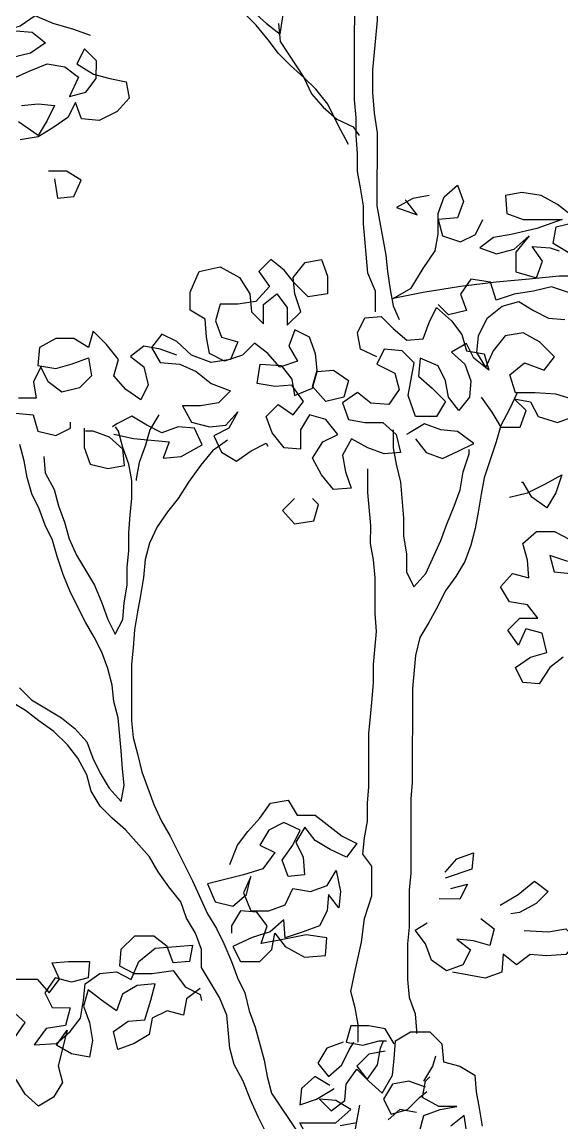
# Model space of a CAD drawing. Header units: millimetres. Extents: x 2002 to 2114, y 811 to 859.
# Drawn here: x 2027.756 to 2028.061, y 818.998 to 819.619 of the extents above; entities that cross this region are included whole.
import ezdxf

# ---------------------------------------------------------------- set-up
doc = ezdxf.new("R2010")
doc.units = ezdxf.units.MM
doc.header["$LTSCALE"] = 0.04
doc.layers.add('0_Architettonico', color=8, linetype='Continuous')

msp = doc.modelspace()

# ---------------------------------------------------------------- linework, layer by layer
at = {"layer": '0_Architettonico'}
for points in [[(2027.95559, 819.45554), (2027.9556, 819.46733), (2027.9514, 819.47743), (2027.9489, 819.50522), (2027.94891, 819.51532), (2027.94724, 819.52543), (2027.94556, 819.53469), (2027.94557, 819.54479), (2027.94474, 819.5549), (2027.94475, 819.565), (2027.94392, 819.5751), (2027.94399, 819.6593), (2027.94232, 819.6694), (2027.9398, 819.67866), (2027.93897, 819.68793), (2027.93729, 819.69719), (2027.93393, 819.70645), (2027.93309, 819.71066)], [(2027.94741, 819.71149), (2027.9474, 819.70139), (2027.94992, 819.69128), (2027.95243, 819.68202), (2027.95411, 819.67192), (2027.95494, 819.66013), (2027.95661, 819.6416), (2027.95658, 819.61971), (2027.95403, 819.59193), (2027.95402, 819.5793), (2027.95485, 819.56752), (2027.95653, 819.55657), (2027.95649, 819.51531), (2027.96152, 819.48753), (2027.96235, 819.47826), (2027.96402, 819.46816), (2027.9657, 819.4589), (2027.96906, 819.45132)], [(2027.94052, 819.54985), (2027.93464, 819.5608), (2027.92876, 819.57259), (2027.92203, 819.58102), (2027.9153, 819.58776), (2027.90773, 819.5945), (2027.901, 819.60124), (2027.89511, 819.60882), (2027.88839, 819.61725), (2027.88166, 819.62399), (2027.87409, 819.63073), (2027.86736, 819.63748), (2027.86147, 819.64506), (2027.88671, 819.62483), (2027.89428, 819.61809), (2027.90185, 819.61219), (2027.90355, 819.62313), (2027.90187, 819.63323), (2027.90104, 819.64334), (2027.90106, 819.66607), (2027.90023, 819.67365)], [(2027.79493, 819.61144), (2027.78567, 819.61482), (2027.77389, 819.6182), (2027.76379, 819.62242), (2027.75536, 819.61653), (2027.7461, 819.61401), (2027.73937, 819.62075)], [(2027.90102, 819.61808), (2027.90185, 819.60798), (2027.9153, 819.58776), (2027.9195, 819.57849), (2027.92623, 819.57091), (2027.9338, 819.56417), (2027.94306, 819.55995), (2027.94642, 819.55489)], [(2027.75283, 819.61401), (2027.76209, 819.61316), (2027.76967, 819.60726), (2027.76124, 819.60137), (2027.75029, 819.59885)], [(2027.75112, 819.58707), (2027.76039, 819.59127), (2027.7705, 819.59547), (2027.7806, 819.59377), (2027.78817, 819.58787), (2027.78311, 819.57693), (2027.79237, 819.57945), (2027.79827, 819.58702), (2027.79828, 819.59713), (2027.79155, 819.60387), (2027.78734, 819.59545), (2027.79659, 819.58955), (2027.80585, 819.58702), (2027.81511, 819.58532), (2027.81679, 819.57606), (2027.81004, 819.56849), (2027.79994, 819.56345), (2027.78983, 819.5643), (2027.78647, 819.57356), (2027.78226, 819.56515), (2027.77383, 819.55926), (2027.76541, 819.55422), (2027.7553, 819.55254)], [(2027.75616, 819.57191), (2027.76542, 819.57274), (2027.77468, 819.57189), (2027.77047, 819.56347), (2027.76541, 819.55506), (2027.75447, 819.56265)], [(2027.77465, 819.53064), (2027.77632, 819.51969), (2027.78558, 819.52052), (2027.7898, 819.52978), (2027.78139, 819.53484), (2027.77128, 819.53485)], [(2028.08106, 819.47563), (2028.05917, 819.47565), (2028.04233, 819.47398), (2028.0238, 819.47231), (2028.0036, 819.46981), (2027.98254, 819.46646), (2027.9657, 819.46311), (2027.97581, 819.46899), (2027.98256, 819.47993), (2027.9893, 819.49003), (2027.99099, 819.49929), (2027.991, 819.51107), (2027.99438, 819.52033), (2028.00196, 819.52706), (2028.00532, 819.5178), (2028.00195, 819.50854), (2027.991, 819.50771), (2027.99352, 819.49844), (2028.00362, 819.49506), (2028.01204, 819.49927), (2028.01626, 819.50768)], [(2028.06594, 819.51016), (2028.05836, 819.51606), (2028.04911, 819.52112), (2028.03816, 819.52282), (2028.0289, 819.52114), (2028.02973, 819.51104), (2028.03899, 819.50766), (2028.06088, 819.50764), (2028.04656, 819.5026), (2028.03225, 819.49925), (2028.02214, 819.49757), (2028.01456, 819.49169), (2028.02382, 819.48831), (2028.03392, 819.49083), (2028.04235, 819.4984), (2028.03476, 819.48914), (2028.03475, 819.4782), (2028.04654, 819.47482), (2028.04991, 819.48408), (2028.04403, 819.4925), (2028.05413, 819.49165), (2028.05918, 819.48996)], [(2027.98596, 819.52118), (2027.9767, 819.51951), (2027.96743, 819.51446), (2027.97922, 819.51024), (2027.97333, 819.51782), (2027.97249, 819.51867)], [(2028.06423, 819.48912), (2028.05582, 819.49418), (2028.05751, 819.50343), (2028.06762, 819.50595)], [(2027.95641, 819.43028), (2027.94715, 819.4345), (2027.94548, 819.44376), (2027.9497, 819.45218), (2027.95896, 819.45301), (2027.96569, 819.44627), (2027.97326, 819.43953), (2027.98252, 819.44036), (2027.9859, 819.44962), (2027.99011, 819.45803), (2027.99853, 819.45045), (2028.00441, 819.44286), (2028.00693, 819.4336), (2028.01703, 819.43191), (2028.01955, 819.42264), (2028.01114, 819.42939), (2028.00693, 819.43781), (2027.99851, 819.43277), (2028.00608, 819.42602), (2028.00944, 819.41676), (2028.00859, 819.4075), (2028.00269, 819.39993), (2027.9968, 819.40751), (2027.99513, 819.41677), (2027.99093, 819.4252), (2027.98083, 819.42942), (2027.97998, 819.41931), (2027.98755, 819.41257), (2027.99512, 819.40499), (2027.99006, 819.39657), (2027.97827, 819.39658), (2027.97407, 819.40837), (2027.97746, 819.42689), (2027.97073, 819.43363), (2027.96063, 819.43449), (2027.95641, 819.42607), (2027.96651, 819.42101), (2027.96902, 819.41175), (2027.96312, 819.40333), (2027.95302, 819.40418), (2027.94545, 819.41008), (2027.93702, 819.4042), (2027.94038, 819.39493), (2027.94964, 819.39324), (2027.95975, 819.39323), (2027.96732, 819.38649), (2027.96983, 819.37638), (2027.96057, 819.37555), (2027.95131, 819.37893), (2027.94206, 819.38399), (2027.937, 819.37473), (2027.93867, 819.36547), (2027.94203, 819.3562), (2027.93193, 819.35537), (2027.9252, 819.3638), (2027.92016, 819.37306), (2027.92606, 819.38232), (2027.93448, 819.38652), (2027.92775, 819.39495), (2027.91849, 819.39748), (2027.91344, 819.38906), (2027.91343, 819.37812), (2027.90417, 819.37897), (2027.89744, 819.3874), (2027.89408, 819.39666), (2027.90082, 819.40339), (2027.90923, 819.39749), (2027.91513, 819.40506), (2027.90841, 819.41433), (2027.89915, 819.41349), (2027.88904, 819.41519), (2027.89074, 819.42613), (2027.90252, 819.42528), (2027.90841, 819.41769), (2027.91009, 819.40843), (2027.92019, 819.41263), (2027.92273, 819.42189), (2027.93199, 819.42272), (2027.9404, 819.41682), (2027.93787, 819.40756), (2027.92776, 819.40505), (2027.92019, 819.41347), (2027.92273, 819.42273), (2027.92189, 819.432), (2027.91853, 819.44126), (2027.91012, 819.44548), (2027.90674, 819.43622), (2027.91179, 819.42779), (2027.90168, 819.42444), (2027.89495, 819.43202), (2027.88738, 819.43792), (2027.88064, 819.43119), (2027.87053, 819.42783), (2027.86212, 819.43205), (2027.86044, 819.44131), (2027.85961, 819.45142), (2027.85119, 819.45648), (2027.8512, 819.46658), (2027.85627, 819.47836), (2027.86806, 819.48088), (2027.879, 819.47497), (2027.88488, 819.46571), (2027.88571, 819.4556), (2027.89244, 819.44886), (2027.89245, 819.45981), (2027.90003, 819.46569), (2027.90592, 819.45811), (2027.90591, 819.44801), (2027.9135, 819.45558), (2027.91014, 819.46568), (2027.9093, 819.47495), (2027.91605, 819.48336), (2027.92531, 819.48503), (2027.92867, 819.47577), (2027.92866, 819.46567), (2027.91771, 819.46399), (2027.91014, 819.47158), (2027.90426, 819.47916), (2027.89668, 819.48506), (2027.88994, 819.47833), (2027.89583, 819.46991), (2027.88824, 819.46149), (2027.87814, 819.45982), (2027.86804, 819.45983), (2027.8655, 819.45057), (2027.86886, 819.4413), (2027.87812, 819.43877), (2027.8739, 819.42867), (2027.86295, 819.427), (2027.85201, 819.43122), (2027.8436, 819.4388), (2027.83519, 819.44302), (2027.82929, 819.43545), (2027.83433, 819.42702), (2027.84527, 819.42617), (2027.85453, 819.42195), (2027.86294, 819.41521), (2027.87389, 819.41099), (2027.86714, 819.40426), (2027.85704, 819.40259), (2027.84694, 819.4026), (2027.85198, 819.39333), (2027.86208, 819.3908), (2027.87134, 819.39163), (2027.87808, 819.3992), (2027.87302, 819.38994), (2027.8646, 819.38574), (2027.8688, 819.37648), (2027.87722, 819.37142), (2027.88564, 819.3773), (2027.89406, 819.38151), (2027.8949, 819.37982)], [(2028.06505, 819.46638), (2028.05495, 819.46976), (2028.04485, 819.46724), (2028.0339, 819.46557), (2028.0238, 819.46221), (2028.02044, 819.47232), (2028.00949, 819.47401), (2028.00359, 819.4656), (2028.00695, 819.45633), (2027.99685, 819.45382), (2027.99096, 819.45972)], [(2028.06837, 819.40576), (2028.05742, 819.40914), (2028.04564, 819.40999), (2028.03469, 819.41), (2028.03133, 819.42011), (2028.03976, 819.42684), (2028.0507, 819.42262), (2028.0566, 819.43019), (2028.04819, 819.43862), (2028.03893, 819.44368), (2028.02883, 819.442), (2028.02208, 819.43359), (2028.01787, 819.42433), (2028.01282, 819.43275), (2028.01367, 819.44201), (2028.01873, 819.45211), (2028.02716, 819.45884), (2028.03642, 819.46136), (2028.04484, 819.4563), (2028.05325, 819.45208), (2028.06251, 819.45123)], [(2027.84359, 819.43122), (2027.83434, 819.4346), (2027.82508, 819.43629), (2027.81749, 819.43041), (2027.82507, 819.42451), (2027.82758, 819.4144), (2027.82336, 819.40599), (2027.81495, 819.41189), (2027.80822, 819.41947), (2027.81076, 819.42873), (2027.80403, 819.43715), (2027.79646, 819.44474), (2027.79392, 819.43548), (2027.78551, 819.44054), (2027.77541, 819.44055), (2027.76614, 819.43551), (2027.76529, 819.4254), (2027.77539, 819.42371), (2027.78465, 819.42623), (2027.79392, 819.42959), (2027.79559, 819.41948), (2027.78885, 819.41275), (2027.77875, 819.41024), (2027.77117, 819.41614), (2027.76697, 819.42456), (2027.76276, 819.41614), (2027.76443, 819.40688), (2027.75433, 819.40689)], [(2028.03553, 819.41), (2028.03132, 819.40074), (2028.02626, 819.39149), (2028.02372, 819.38223), (2028.01697, 819.36203), (2028.01528, 819.35277), (2028.01358, 819.34267), (2028.01189, 819.33341), (2028.00936, 819.32415), (2028.00598, 819.31489), (2028.00092, 819.30648), (2027.99502, 819.29806), (2027.9908, 819.28965), (2027.98574, 819.28039), (2027.98068, 819.27198), (2027.97815, 819.26187), (2027.97645, 819.24335), (2027.9764, 819.19031), (2027.97555, 819.18105), (2027.97551, 819.13896), (2027.97466, 819.1297), (2027.97464, 819.10865), (2027.97379, 819.09939), (2027.97377, 819.07918), (2027.9746, 819.06908), (2027.97796, 819.05981), (2027.9788, 819.05055), (2027.97879, 819.04887)], [(2028.01533, 819.40749), (2028.02121, 819.39907), (2028.02626, 819.39065), (2028.0372, 819.39064), (2028.04058, 819.39989), (2028.03385, 819.40663), (2028.04311, 819.40494), (2028.04731, 819.39652), (2028.05825, 819.39314), (2028.06752, 819.3965)], [(2027.75264, 819.39847), (2027.76274, 819.39762), (2027.76526, 819.38836), (2027.77536, 819.38582), (2027.78378, 819.39003), (2027.78378, 819.39339)], [(2027.83346, 819.39756), (2027.8284, 819.38914), (2027.82587, 819.37988), (2027.82249, 819.37063), (2027.8208, 819.36137), (2027.8208, 819.36052)], [(2027.80819, 819.38664), (2027.81914, 819.3841), (2027.83934, 819.3824), (2027.83596, 819.37314), (2027.84607, 819.37397), (2027.85786, 819.3807), (2027.85366, 819.38996), (2027.8444, 819.39081), (2027.83513, 819.38745), (2027.82672, 819.39167), (2027.8183, 819.39673), (2027.80988, 819.39253), (2027.80735, 819.39085)], [(2027.97826, 819.38395), (2027.98415, 819.37637), (2027.9934, 819.37299), (2028.00267, 819.3772), (2028.01109, 819.3814), (2028.00184, 819.38814), (2027.99258, 819.38899), (2027.98332, 819.39237), (2027.97489, 819.38732), (2027.97321, 819.38648)], [(2027.76861, 819.37404), (2027.76944, 819.36478), (2027.77449, 819.35551), (2027.777, 819.34625), (2027.78036, 819.33699), (2027.78288, 819.32772), (2027.78708, 819.31846), (2027.79717, 819.30161), (2027.80137, 819.2915), (2027.80473, 819.28224), (2027.80893, 819.27382), (2027.81315, 819.28223), (2027.814, 819.29149), (2027.81569, 819.30159), (2027.8157, 819.3117), (2027.81655, 819.32096), (2027.81656, 819.33106), (2027.81741, 819.34116), (2027.81826, 819.35042), (2027.81827, 819.36053), (2027.8166, 819.36979), (2027.81324, 819.37905), (2027.81072, 819.38832), (2027.80904, 819.39084)], [(2027.79136, 819.39002), (2027.79135, 819.37907), (2027.79471, 819.36981), (2027.80481, 819.36727), (2027.81407, 819.36895), (2027.81324, 819.37821), (2027.80567, 819.38495), (2027.79641, 819.38833), (2027.7922, 819.38833)], [(2027.96564, 819.38902), (2027.96563, 819.37891), (2027.9673, 819.36965), (2027.96982, 819.35955), (2027.97148, 819.33934), (2027.97147, 819.32923), (2027.97315, 819.31913), (2027.97314, 819.30903), (2027.97734, 819.3006), (2027.98408, 819.30818), (2027.99252, 819.32669), (2027.9959, 819.33595), (2028.00011, 819.34605), (2028.00349, 819.35531), (2028.00518, 819.36541), (2028.00856, 819.37551), (2028.00856, 819.37803)], [(2027.75502, 819.24356), (2027.76175, 819.23681), (2027.77858, 819.2267), (2027.78615, 819.2208), (2027.79288, 819.21321), (2027.79624, 819.20395), (2027.80044, 819.19552), (2027.80548, 819.1871), (2027.81221, 819.17952), (2027.8139, 819.18878), (2027.81307, 819.19804), (2027.81224, 819.20814), (2027.81057, 819.22667), (2027.80805, 819.23593), (2027.80722, 819.24519), (2027.8047, 819.25446), (2027.80134, 819.26372), (2027.79714, 819.27214), (2027.7921, 819.28057), (2027.78369, 819.29741), (2027.77949, 819.30752), (2027.77614, 819.31763), (2027.77362, 819.32689), (2027.76942, 819.33531), (2027.76606, 819.34458), (2027.76186, 819.353), (2027.75934, 819.36226), (2027.75766, 819.37153), (2027.75515, 819.38079)], [(2027.87218, 819.38321), (2027.86375, 819.37732), (2027.85701, 819.36891), (2027.85026, 819.35966), (2027.84436, 819.3504), (2027.83846, 819.34283), (2027.83256, 819.33441), (2027.82834, 819.32516), (2027.82581, 819.3159), (2027.82496, 819.30579), (2027.82326, 819.29569), (2027.82157, 819.28643), (2027.81988, 819.27633), (2027.81903, 819.26623), (2027.81818, 819.25697), (2027.81815, 819.22498), (2027.81898, 819.21571), (2027.8215, 819.20645), (2027.82401, 819.19635), (2027.83073, 819.17782), (2027.83493, 819.16855), (2027.83998, 819.16013), (2027.85258, 819.13486), (2027.86099, 819.11633), (2027.86603, 819.1079), (2027.87023, 819.09948), (2027.87443, 819.08937), (2027.87779, 819.08011), (2027.88199, 819.07169), (2027.88451, 819.06158), (2027.88787, 819.05232), (2027.8929, 819.03379), (2027.89458, 819.02453), (2027.8971, 819.01526), (2027.91223, 818.99252)], [(2027.94595, 819.04384), (2027.94596, 819.05395), (2027.94429, 819.06321), (2027.94177, 819.07247), (2027.94431, 819.0851), (2027.94769, 819.10025), (2027.94939, 819.11372), (2027.95361, 819.12635), (2027.95362, 819.14319), (2027.94858, 819.14993), (2027.94943, 819.15919), (2027.95112, 819.16845), (2027.95113, 819.17855), (2027.95198, 819.18781), (2027.95201, 819.21812), (2027.95286, 819.22738), (2027.95371, 819.23748), (2027.95456, 819.24674), (2027.95457, 819.25684), (2027.95627, 819.27537), (2027.95544, 819.28547), (2027.95546, 819.30568), (2027.95462, 819.31578), (2027.95295, 819.32504), (2027.95296, 819.33515), (2027.95129, 819.35367), (2027.9513, 819.36714)], [(2028.03127, 819.35107), (2028.04138, 819.35359), (2028.05148, 819.35863), (2028.06075, 819.36367), (2028.05737, 819.35357), (2028.05231, 819.34516), (2028.0439, 819.35106), (2028.03886, 819.35948), (2028.03801, 819.35948)], [(2027.91003, 819.35034), (2027.90329, 819.34361), (2027.91002, 819.33603), (2027.92097, 819.3377), (2027.9235, 819.34696), (2027.92014, 819.35033)], [(2028.0615, 819.26096), (2028.05391, 819.25507), (2028.04801, 819.24581), (2028.03875, 819.24666), (2028.03455, 819.25509), (2028.04298, 819.26097), (2028.05224, 819.26349), (2028.04972, 819.27444), (2028.04046, 819.27697), (2028.03625, 819.26771), (2028.03036, 819.27614), (2028.0371, 819.28287), (2028.0472, 819.28286), (2028.04132, 819.29044), (2028.03122, 819.29214), (2028.02617, 819.30056), (2028.03292, 819.30813), (2028.04217, 819.3056), (2028.04134, 819.3157), (2028.03882, 819.32496), (2028.04641, 819.33169), (2028.05651, 819.33168), (2028.06493, 819.32747)], [(2028.06407, 819.31484), (2028.05397, 819.31821), (2028.05649, 819.30895), (2028.06575, 819.3081)], [(2027.89791, 818.98495), (2027.88951, 819.0018), (2027.88531, 819.01107), (2027.88111, 819.02201), (2027.87606, 819.03128), (2027.87355, 819.04054), (2027.87188, 819.05907), (2027.86768, 819.06917), (2027.85759, 819.08602), (2027.8576, 819.09613), (2027.85424, 819.10539), (2027.8492, 819.11381), (2027.84584, 819.12308), (2027.83911, 819.1315), (2027.83322, 819.13993), (2027.82818, 819.14835), (2027.81472, 819.16352), (2027.80715, 819.17026), (2027.80042, 819.177), (2027.79538, 819.18543), (2027.79286, 819.19469), (2027.78782, 819.20396), (2027.78193, 819.21154), (2027.77436, 819.21912), (2027.76595, 819.22502), (2027.75838, 819.23092), (2027.74996, 819.23598)], [(2027.87364, 819.1441), (2027.87786, 819.15504), (2027.88376, 819.16261), (2027.8905, 819.17018), (2027.8964, 819.1786), (2027.90651, 819.18027), (2027.91155, 819.17185), (2027.92166, 819.17184), (2027.9368, 819.16004), (2027.94522, 819.15582), (2027.93931, 819.14825), (2027.93006, 819.15247), (2027.92164, 819.15753), (2027.91576, 819.16511), (2027.9107, 819.1567), (2027.9149, 819.14827), (2027.91573, 819.13817), (2027.90647, 819.13733), (2027.90311, 819.1466), (2027.90901, 819.15501), (2027.91323, 819.16343), (2027.90397, 819.16765), (2027.89555, 819.16344), (2027.89049, 819.15503), (2027.8989, 819.15081), (2027.89216, 819.14156), (2027.88121, 819.1382), (2027.861, 819.13317), (2027.8652, 819.12306), (2027.8753, 819.12052), (2027.88289, 819.12725), (2027.88542, 819.13735), (2027.8812, 819.1281), (2027.8854, 819.11799), (2027.89551, 819.11798), (2027.90477, 819.12134), (2027.90899, 819.1306), (2027.91909, 819.1289), (2027.92836, 819.13226), (2027.93341, 819.14068), (2027.93593, 819.12889), (2027.93508, 819.11963), (2027.92919, 819.12721), (2027.92834, 819.11795), (2027.92412, 819.10954), (2027.91486, 819.10618), (2027.90475, 819.10282), (2027.90392, 819.11292), (2027.89634, 819.10619), (2027.88623, 819.10283), (2027.87528, 819.09779), (2027.87948, 819.08937), (2027.89043, 819.08936), (2027.89717, 819.09609), (2027.89886, 819.10535), (2027.90475, 819.09777), (2027.91569, 819.09186), (2027.92748, 819.09269), (2027.92833, 819.1028), (2027.91654, 819.10449), (2027.90054, 819.10114), (2027.89128, 819.09946), (2027.89466, 819.10956), (2027.88877, 819.11714), (2027.87951, 819.118), (2027.87445, 819.10958), (2027.87445, 819.10537)], [(2027.99487, 819.13978), (2028.00162, 819.14735), (2028.01088, 819.15071), (2028.01003, 819.14145), (2027.99487, 819.13641)], [(2027.99823, 819.13052), (2028.0075, 819.13303), (2028.00328, 819.12462), (2027.99149, 819.12463)], [(2028.02601, 819.12123), (2028.03612, 819.12711), (2028.04539, 819.13468), (2028.05296, 819.12878), (2028.04622, 819.12205), (2028.03695, 819.11701), (2028.0319, 819.11617)], [(2028.01506, 819.11366), (2028.02263, 819.10776), (2028.02009, 819.0985), (2028.01084, 819.10104), (2028.00158, 819.10189), (2028.00915, 819.09599), (2028.00493, 819.08757), (2027.99567, 819.08421), (2027.98725, 819.09011), (2027.98389, 819.09938), (2027.97801, 819.10696), (2027.98475, 819.11116)], [(2028.03947, 819.1069), (2028.05294, 819.10605), (2028.06304, 819.10772), (2028.06977, 819.10098), (2028.06303, 819.09341), (2028.05208, 819.09258), (2028.04282, 819.09343), (2028.03524, 819.08754), (2028.02767, 819.09344), (2028.02682, 819.08334), (2028.01755, 819.07998), (2027.99903, 819.08337)], [(2027.74392, 819.07939), (2027.76497, 819.07937), (2027.7717, 819.07179), (2027.7776, 819.07936), (2027.7734, 819.08862), (2027.78266, 819.08946), (2027.79445, 819.08945), (2027.7936, 819.08019), (2027.78434, 819.07767), (2027.77508, 819.0802), (2027.76918, 819.07179), (2027.77338, 819.06337), (2027.78348, 819.06336), (2027.78095, 819.05326), (2027.77, 819.05158), (2027.76326, 819.04233), (2027.77588, 819.04316), (2027.78347, 819.04989), (2027.78937, 819.05746), (2027.79106, 819.06756), (2027.79191, 819.07682), (2027.80034, 819.08271), (2027.8096, 819.08354), (2027.81801, 819.07932), (2027.82223, 819.08942), (2027.8315, 819.09699), (2027.84329, 819.09782), (2027.85255, 819.09866), (2027.85086, 819.0894), (2027.8416, 819.08856), (2027.83824, 819.09783), (2027.83067, 819.10373), (2027.81972, 819.10374), (2027.81214, 819.09617), (2027.81129, 819.08691), (2027.8197, 819.08269), (2027.8298, 819.08268), (2027.84159, 819.08435), (2027.84832, 819.07509), (2027.85674, 819.07087), (2027.85757, 819.0675)], [(2027.85674, 819.07424), (2027.84916, 819.06835), (2027.84746, 819.05909), (2027.8382, 819.06162), (2027.82978, 819.05742), (2027.82809, 819.04816), (2027.81966, 819.04312), (2027.8104, 819.03976), (2027.80788, 819.04986), (2027.81631, 819.05575), (2027.82557, 819.05658), (2027.82895, 819.06753), (2027.83148, 819.07678), (2027.82138, 819.07595), (2027.81295, 819.07091), (2027.80958, 819.06165), (2027.80116, 819.06755), (2027.79359, 819.07345), (2027.79106, 819.06419), (2027.79442, 819.05493), (2027.79609, 819.04482), (2027.7944, 819.03556), (2027.7843, 819.03726), (2027.77588, 819.04232), (2027.78179, 819.05073), (2027.77672, 819.03053), (2027.77923, 819.02127), (2027.77417, 819.01285), (2027.76575, 819.00781), (2027.75818, 819.01455), (2027.75313, 819.02297)], [(2027.75231, 819.04655), (2027.75822, 819.05496), (2027.75064, 819.0617)], [(2027.96616, 819.04298), (2027.96112, 819.05141), (2027.95186, 819.0531), (2027.94175, 819.05311), (2027.93922, 819.04385), (2027.94848, 819.04216), (2027.95774, 819.04468), (2027.96195, 819.04467)], [(2027.91812, 818.98914), (2027.91308, 818.99841), (2027.93328, 818.99839), (2027.94171, 819.00596), (2027.9333, 819.01102), (2027.92404, 819.01187), (2027.93076, 819.00513), (2027.93835, 819.01102), (2027.9392, 819.02028), (2027.9451, 819.02869), (2027.95183, 819.02195), (2027.9594, 819.01521), (2027.9653, 819.0253), (2027.96615, 819.03457), (2027.967, 819.04467), (2027.97543, 819.04971), (2027.98637, 819.0497), (2027.9931, 819.04296), (2027.99393, 819.03286), (2028.00319, 819.03032), (2028.01161, 819.02526), (2028.01244, 819.016), (2028.01412, 819.00674), (2028.01579, 818.99663)], [(2027.93754, 819.04385), (2027.92827, 819.04049), (2027.92321, 819.03208), (2027.9291, 819.0245), (2027.93668, 819.03122), (2027.9409, 819.03964), (2027.94343, 819.04385)], [(2027.9611, 819.03878), (2027.95184, 819.0371), (2027.9451, 819.03037), (2027.95099, 819.02279), (2027.95689, 819.03121), (2027.95858, 819.04047), (2027.96027, 819.04467)], [(2027.98298, 819.02192), (2027.98804, 819.03034), (2027.98973, 819.03623)], [(2027.92994, 819.01944), (2027.92152, 819.0245), (2027.91394, 819.01777), (2027.91309, 819.00851), (2027.92235, 819.01187), (2027.93078, 819.01692), (2027.93246, 819.01776)], [(2027.98382, 819.01855), (2027.97456, 819.02193), (2027.9653, 819.02025), (2027.96024, 819.01184), (2027.96444, 819.00342), (2027.9737, 819.00593), (2027.98045, 819.01266), (2027.98466, 819.01603)], [(2027.98043, 818.9933), (2027.98296, 819.00256), (2027.99223, 819.00592), (2028.00149, 819.00759), (2027.99139, 819.0076), (2027.98213, 819.01266), (2027.98382, 819.02192), (2027.98635, 819.02444)], [(2027.94338, 818.98996), (2027.94676, 819.00848)], [(2027.97875, 819.00424), (2027.96949, 819.00594), (2027.96275, 819.00005)], [(2028.00737, 818.99159), (2028.00569, 819.00254), (2027.99811, 818.99665)], [(2027.94507, 818.99838), (2027.93581, 818.99671)]]:
    msp.add_lwpolyline(points, dxfattribs=at)

doc.saveas('drawing.dxf')
